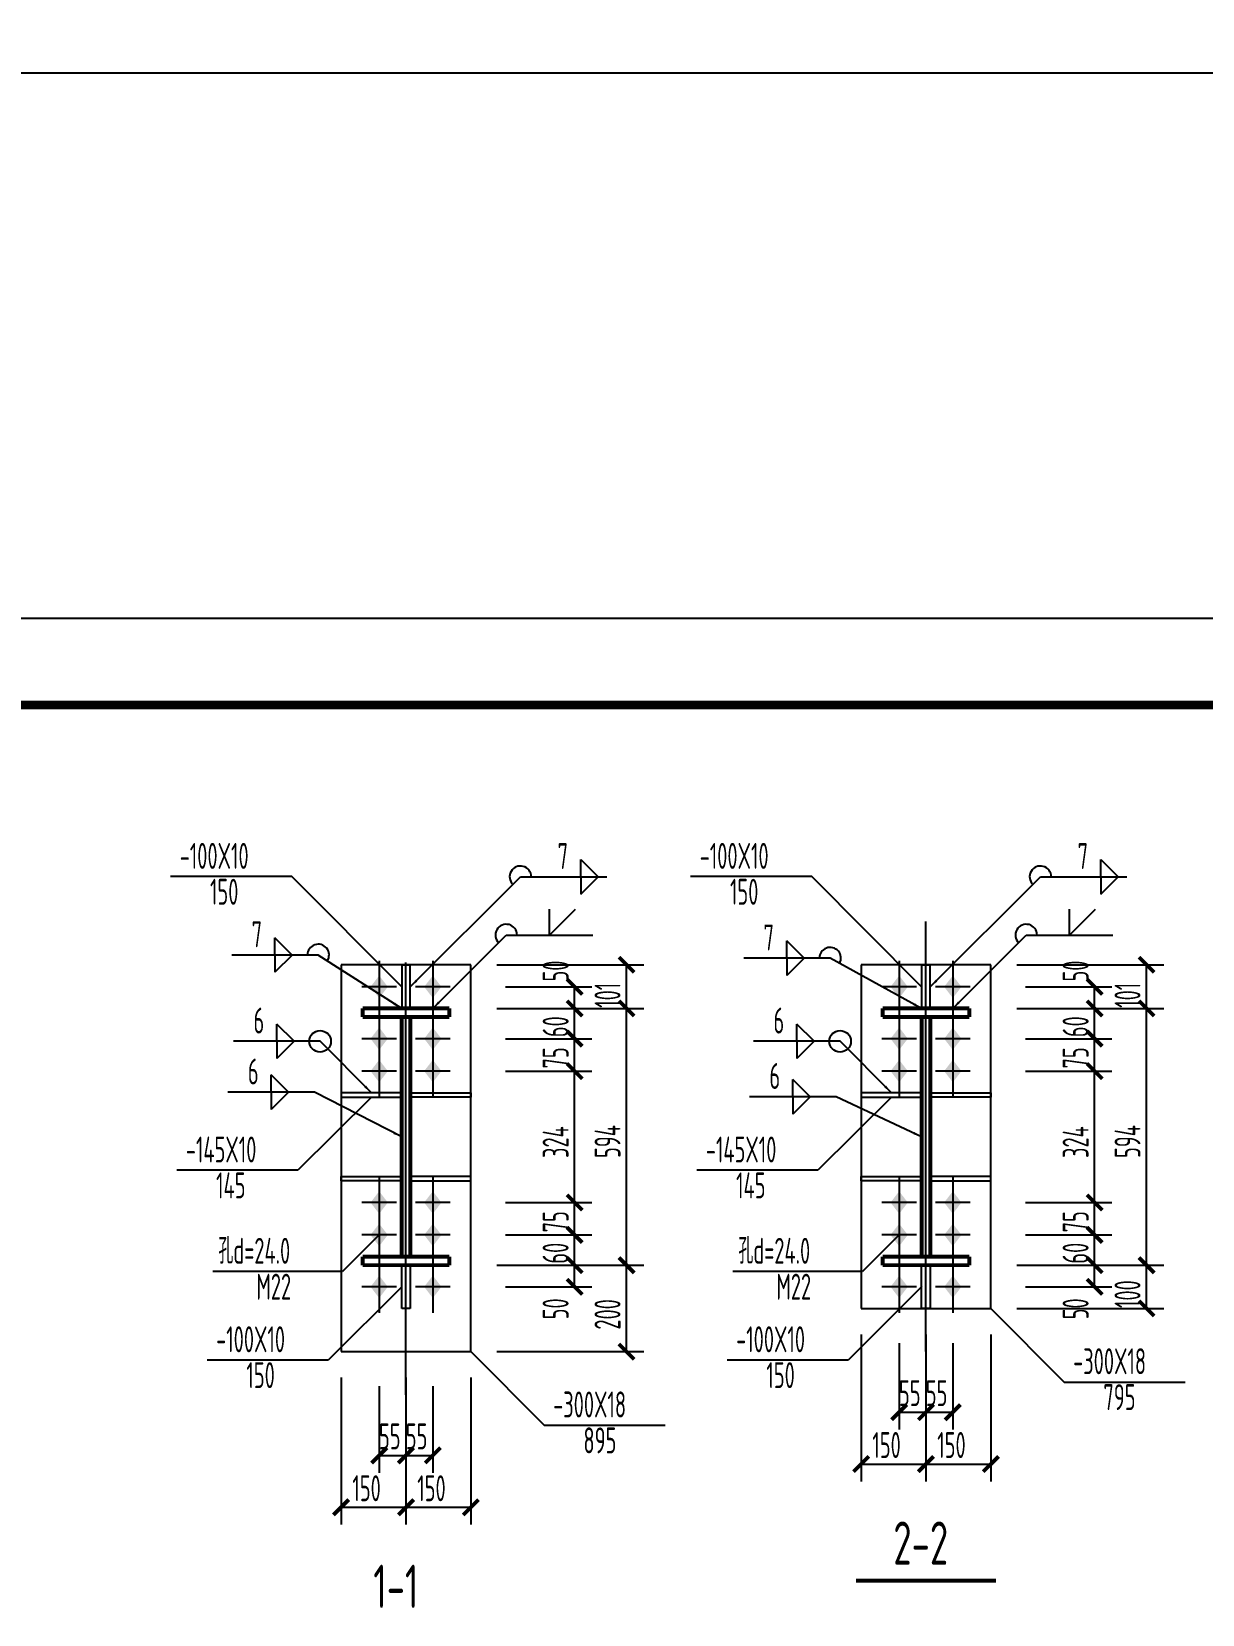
# Model space of a CAD drawing. Extents: x 9834882 to 10005569, y 1691670 to 2510806.
# Drawn here: x 9939842 to 9953376, y 1722151 to 1740457 of the extents above; entities that cross this region are included whole.
import ezdxf

# ---------------------------------------------------------------- set-up
doc = ezdxf.new("R2010")
doc.units = 0
doc.header["$LTSCALE"] = 1000
doc.header["$MEASUREMENT"] = 0
doc.linetypes.add('6', pattern=[8.75, 5, -1.25, 1.25, -1.25])
for name, color, linetype in [('10', 7, 'CONTINUOUS'), ('20', 2, 'CONTINUOUS'), ('PUB_TITLE', 4, 'CONTINUOUS'), ('尺寸标注', 86, 'CONTINUOUS'), ('焊缝标注', 6, 'CONTINUOUS'), ('螺栓孔标注', 6, 'CONTINUOUS'), ('钢板标注', 6, 'CONTINUOUS')]:
    doc.layers.add(name, color=color, linetype=linetype)
doc.styles.add('TSSD_REIN', font='atssdeng.shx', dxfattribs={"width": 0.7, "bigfont": 'atssdchn.shx'})

msp = doc.modelspace()

# ---------------------------------------------------------------- linework, layer by layer
at = {"layer": '10', "color": 7, "linetype": '6'}
for p, q in [((9944169.5, 1724689.2), (9944169.5, 1730164.2)), ((9950181.4, 1725189.2), (9950181.4, 1730164.2))]:
    msp.add_line(p, q, dxfattribs=at)
at = {"layer": '10', "color": 253}
for p, q in [((9943859.5, 1729709.3), (9943859.5, 1729109.3)), ((9944479.5, 1729709.3), (9944479.5, 1729109.3)), ((9949871.4, 1729709.3), (9949871.4, 1729109.3)), ((9950491.4, 1729709.3), (9950491.4, 1729109.3)), ((9944059.5, 1729409.3), (9943659.5, 1729409.3)), ((9944679.5, 1729409.3), (9944279.5, 1729409.3)), ((9950071.4, 1729409.3), (9949671.4, 1729409.3)), ((9950691.4, 1729409.3), (9950291.4, 1729409.3)), ((9943859.5, 1729109.3), (9943859.5, 1728509.3)), ((9944479.5, 1729109.3), (9944479.5, 1728509.3)), ((9949871.4, 1729109.3), (9949871.4, 1728509.3)), ((9950491.4, 1729109.3), (9950491.4, 1728509.3)), ((9944059.5, 1728809.3), (9943659.5, 1728809.3)), ((9943859.5, 1728734.3), (9943859.5, 1728134.3)), ((9944679.5, 1728809.3), (9944279.5, 1728809.3)), ((9944479.5, 1728734.3), (9944479.5, 1728134.3)), ((9950071.4, 1728809.3), (9949671.4, 1728809.3)), ((9949871.4, 1728734.3), (9949871.4, 1728134.3)), ((9950691.4, 1728809.3), (9950291.4, 1728809.3)), ((9950491.4, 1728734.3), (9950491.4, 1728134.3)), ((9944059.5, 1728434.3), (9943659.5, 1728434.3)), ((9944679.5, 1728434.3), (9944279.5, 1728434.3)), ((9950071.4, 1728434.3), (9949671.4, 1728434.3)), ((9950691.4, 1728434.3), (9950291.4, 1728434.3)), ((9943859.5, 1727214.2), (9943859.5, 1726614.2)), ((9944479.5, 1727214.2), (9944479.5, 1726614.2)), ((9949871.4, 1727214.2), (9949871.4, 1726614.2)), ((9950491.4, 1727214.2), (9950491.4, 1726614.2)), ((9944059.5, 1726914.2), (9943659.5, 1726914.2)), ((9944679.5, 1726914.2), (9944279.5, 1726914.2)), ((9950071.4, 1726914.2), (9949671.4, 1726914.2)), ((9950691.4, 1726914.2), (9950291.4, 1726914.2)), ((9943859.5, 1726839.2), (9943859.5, 1726239.2)), ((9944479.5, 1726839.2), (9944479.5, 1726239.2)), ((9949871.4, 1726839.2), (9949871.4, 1726239.2)), ((9950491.4, 1726839.2), (9950491.4, 1726239.2)), ((9944059.5, 1726539.2), (9943659.5, 1726539.2)), ((9944679.5, 1726539.2), (9944279.5, 1726539.2)), ((9950071.4, 1726539.2), (9949671.4, 1726539.2)), ((9950691.4, 1726539.2), (9950291.4, 1726539.2)), ((9943859.5, 1726239.2), (9943859.5, 1725639.2)), ((9944479.5, 1726239.2), (9944479.5, 1725639.2)), ((9949871.4, 1726239.2), (9949871.4, 1725639.2)), ((9950491.4, 1726239.2), (9950491.4, 1725639.2)), ((9944059.5, 1725939.2), (9943659.5, 1725939.2)), ((9944679.5, 1725939.2), (9944279.5, 1725939.2)), ((9950071.4, 1725939.2), (9949671.4, 1725939.2)), ((9950691.4, 1725939.2), (9950291.4, 1725939.2))]:
    msp.add_line(p, q, dxfattribs=at)
at = {"layer": '10', "color": 3, "const_width": 45}
for points in [[(9944669.5, 1729159.3), (9943669.5, 1729159.3)], [(9943669.5, 1729159.3), (9943669.5, 1729059.3)], [(9943669.5, 1729059.3), (9944669.5, 1729059.3)], [(9944119.5, 1726289.2), (9944119.5, 1729059.3)], [(9944219.5, 1726289.2), (9944219.5, 1729059.3)], [(9944669.5, 1729059.3), (9944669.5, 1729159.3)], [(9950681.4, 1729159.3), (9949681.4, 1729159.3)], [(9949681.4, 1729159.3), (9949681.4, 1729059.3)], [(9949681.4, 1729059.3), (9950681.4, 1729059.3)], [(9950131.4, 1726289.2), (9950131.4, 1729059.3)], [(9950231.4, 1726289.2), (9950231.4, 1729059.3)], [(9950681.4, 1729059.3), (9950681.4, 1729159.3)], [(9944669.5, 1726289.2), (9943669.5, 1726289.2)], [(9943669.5, 1726289.2), (9943669.5, 1726189.2)], [(9944669.5, 1726189.2), (9944669.5, 1726289.2)], [(9950681.4, 1726289.2), (9949681.4, 1726289.2)], [(9949681.4, 1726289.2), (9949681.4, 1726189.2)], [(9950681.4, 1726189.2), (9950681.4, 1726289.2)], [(9943669.5, 1726189.2), (9944669.5, 1726189.2)], [(9949681.4, 1726189.2), (9950681.4, 1726189.2)]]:
    msp.add_lwpolyline(points, dxfattribs=at)
at = {"layer": '10', "ltscale": 0.1, "const_width": 45}
msp.add_lwpolyline([(9949371.4, 1722539.2), (9950991.4, 1722539.2)], dxfattribs=at)
at = {"layer": '10'}
for points in [[(9943859.5, 1729539.3), (9943759.5, 1729409.3), (9943959.5, 1729409.3), (9943859.5, 1729279.3)], [(9944479.5, 1729539.3), (9944379.5, 1729409.3), (9944579.5, 1729409.3), (9944479.5, 1729279.3)], [(9949871.4, 1729539.3), (9949771.4, 1729409.3), (9949971.4, 1729409.3), (9949871.4, 1729279.3)], [(9950491.4, 1729539.3), (9950391.4, 1729409.3), (9950591.4, 1729409.3), (9950491.4, 1729279.3)], [(9943859.5, 1728939.3), (9943759.5, 1728809.3), (9943959.5, 1728809.3), (9943859.5, 1728679.3)], [(9944479.5, 1728939.3), (9944379.5, 1728809.3), (9944579.5, 1728809.3), (9944479.5, 1728679.3)], [(9949871.4, 1728939.3), (9949771.4, 1728809.3), (9949971.4, 1728809.3), (9949871.4, 1728679.3)], [(9950491.4, 1728939.3), (9950391.4, 1728809.3), (9950591.4, 1728809.3), (9950491.4, 1728679.3)], [(9943859.5, 1728564.3), (9943759.5, 1728434.3), (9943959.5, 1728434.3), (9943859.5, 1728304.3)], [(9944479.5, 1728564.3), (9944379.5, 1728434.3), (9944579.5, 1728434.3), (9944479.5, 1728304.3)], [(9949871.4, 1728564.3), (9949771.4, 1728434.3), (9949971.4, 1728434.3), (9949871.4, 1728304.3)], [(9950491.4, 1728564.3), (9950391.4, 1728434.3), (9950591.4, 1728434.3), (9950491.4, 1728304.3)], [(9943859.5, 1727044.2), (9943759.5, 1726914.2), (9943959.5, 1726914.2), (9943859.5, 1726784.2)], [(9944479.5, 1727044.2), (9944379.5, 1726914.2), (9944579.5, 1726914.2), (9944479.5, 1726784.2)], [(9949871.4, 1727044.2), (9949771.4, 1726914.2), (9949971.4, 1726914.2), (9949871.4, 1726784.2)], [(9950491.4, 1727044.2), (9950391.4, 1726914.2), (9950591.4, 1726914.2), (9950491.4, 1726784.2)], [(9943859.5, 1726669.2), (9943759.5, 1726539.2), (9943959.5, 1726539.2), (9943859.5, 1726409.2)], [(9944479.5, 1726669.2), (9944379.5, 1726539.2), (9944579.5, 1726539.2), (9944479.5, 1726409.2)], [(9949871.4, 1726669.2), (9949771.4, 1726539.2), (9949971.4, 1726539.2), (9949871.4, 1726409.2)], [(9950491.4, 1726669.2), (9950391.4, 1726539.2), (9950591.4, 1726539.2), (9950491.4, 1726409.2)], [(9943859.5, 1726069.2), (9943759.5, 1725939.2), (9943959.5, 1725939.2), (9943859.5, 1725809.2)], [(9944479.5, 1726069.2), (9944379.5, 1725939.2), (9944579.5, 1725939.2), (9944479.5, 1725809.2)], [(9949871.4, 1726069.2), (9949771.4, 1725939.2), (9949971.4, 1725939.2), (9949871.4, 1725809.2)], [(9950491.4, 1726069.2), (9950391.4, 1725939.2), (9950591.4, 1725939.2), (9950491.4, 1725809.2)]]:
    msp.add_solid(points, dxfattribs=at)
at = {"layer": '20'}
for points in [[(9944919.5, 1729664.2), (9943419.5, 1729664.2)], [(9943419.5, 1729664.2), (9943419.5, 1725189.2)], [(9944219.5, 1729659.3), (9944119.5, 1729659.3)], [(9944119.5, 1729659.3), (9944119.5, 1729159.3)], [(9944219.5, 1729159.3), (9944219.5, 1729659.3)], [(9944919.5, 1725189.2), (9944919.5, 1729664.2)], [(9950931.4, 1729664.2), (9949431.4, 1729664.2)], [(9949431.4, 1729664.2), (9949431.4, 1725689.2)], [(9950231.4, 1729659.3), (9950131.4, 1729659.3)], [(9950131.4, 1729659.3), (9950131.4, 1729159.3)], [(9950231.4, 1729159.3), (9950231.4, 1729659.3)], [(9950931.4, 1725689.2), (9950931.4, 1729664.2)], [(9944119.5, 1729159.3), (9944219.5, 1729159.3)], [(9950131.4, 1729159.3), (9950231.4, 1729159.3)], [(9944119.5, 1728184.3), (9943419.5, 1728184.3)], [(9943419.5, 1728184.3), (9943419.5, 1728134.3)], [(9943419.5, 1728134.3), (9944119.5, 1728134.3)], [(9944119.5, 1728134.3), (9944119.5, 1728184.3)], [(9944219.5, 1728184.3), (9944919.5, 1728184.3)], [(9944219.5, 1728134.3), (9944219.5, 1728184.3)], [(9944919.5, 1728134.3), (9944219.5, 1728134.3)], [(9944919.5, 1728184.3), (9944919.5, 1728134.3)], [(9950131.4, 1728184.3), (9949431.4, 1728184.3)], [(9949431.4, 1728184.3), (9949431.4, 1728134.3)], [(9949431.4, 1728134.3), (9950131.4, 1728134.3)], [(9950131.4, 1728134.3), (9950131.4, 1728184.3)], [(9950231.4, 1728184.3), (9950931.4, 1728184.3)], [(9950231.4, 1728134.3), (9950231.4, 1728184.3)], [(9950931.4, 1728134.3), (9950231.4, 1728134.3)], [(9950931.4, 1728184.3), (9950931.4, 1728134.3)], [(9943419.5, 1727164.2), (9943419.5, 1727214.2)], [(9943419.5, 1727214.2), (9944119.5, 1727214.2)], [(9944119.5, 1727164.2), (9943419.5, 1727164.2)], [(9944119.5, 1727214.2), (9944119.5, 1727164.2)], [(9944919.5, 1727214.2), (9944219.5, 1727214.2)], [(9944219.5, 1727214.2), (9944219.5, 1727164.2)], [(9944219.5, 1727164.2), (9944919.5, 1727164.2)], [(9944919.5, 1727164.2), (9944919.5, 1727214.2)], [(9949431.4, 1727164.2), (9949431.4, 1727214.2)], [(9949431.4, 1727214.2), (9950131.4, 1727214.2)], [(9950131.4, 1727164.2), (9949431.4, 1727164.2)], [(9950131.4, 1727214.2), (9950131.4, 1727164.2)], [(9950931.4, 1727214.2), (9950231.4, 1727214.2)], [(9950231.4, 1727214.2), (9950231.4, 1727164.2)], [(9950231.4, 1727164.2), (9950931.4, 1727164.2)], [(9950931.4, 1727164.2), (9950931.4, 1727214.2)], [(9944119.5, 1726189.2), (9944219.5, 1726189.2)], [(9944119.5, 1725689.2), (9944119.5, 1726189.2)], [(9944219.5, 1726189.2), (9944219.5, 1725689.2)], [(9950131.4, 1726189.2), (9950231.4, 1726189.2)], [(9950131.4, 1725689.2), (9950131.4, 1726189.2)], [(9950231.4, 1726189.2), (9950231.4, 1725689.2)], [(9944219.5, 1725689.2), (9944119.5, 1725689.2)], [(9949431.4, 1725689.2), (9950931.4, 1725689.2)], [(9950231.4, 1725689.2), (9950131.4, 1725689.2)], [(9943419.5, 1725189.2), (9944919.5, 1725189.2)]]:
    msp.add_lwpolyline(points, dxfattribs=at)
at = {"layer": 'PUB_TITLE'}
for points in [[(9894118.6, 1739982.3), (9968418.6, 1739982.3), (9968418.6, 1781982.3), (9894118.6, 1781982.3)], [(9894118.6, 1691669.9), (9968418.6, 1691669.9), (9968418.6, 1733669.9), (9894118.6, 1733669.9)]]:
    msp.add_lwpolyline(points, close=True, dxfattribs=at)
at = {"layer": 'PUB_TITLE', "const_width": 100}
msp.add_lwpolyline([(9896618.6, 1692669.9), (9967418.6, 1692669.9), (9967418.6, 1732669.9), (9896618.6, 1732669.9)], close=True, dxfattribs=at)
at = {"layer": '尺寸标注'}
for p, q in [((9945219.5, 1729664.2), (9946919.5, 1729664.2)), ((9946719.5, 1729159.3), (9946719.5, 1729664.2)), ((9951231.4, 1729664.2), (9952931.4, 1729664.2)), ((9952731.4, 1729159.3), (9952731.4, 1729664.2)), ((9945319.5, 1729409.3), (9946319.5, 1729409.3)), ((9946119.5, 1729159.3), (9946119.5, 1729409.3)), ((9951331.4, 1729409.3), (9952331.4, 1729409.3)), ((9952131.4, 1729159.3), (9952131.4, 1729409.3)), ((9945219.5, 1729159.3), (9946919.5, 1729159.3)), ((9945219.5, 1729159.3), (9946919.5, 1729159.3)), ((9945319.5, 1729159.3), (9946319.5, 1729159.3)), ((9945319.5, 1729159.3), (9946319.5, 1729159.3)), ((9946119.5, 1728809.3), (9946119.5, 1729159.3)), ((9946719.5, 1726189.2), (9946719.5, 1729159.3)), ((9951231.4, 1729159.3), (9952931.4, 1729159.3)), ((9951231.4, 1729159.3), (9952931.4, 1729159.3)), ((9951331.4, 1729159.3), (9952331.4, 1729159.3)), ((9951331.4, 1729159.3), (9952331.4, 1729159.3)), ((9952131.4, 1728809.3), (9952131.4, 1729159.3)), ((9952731.4, 1726189.2), (9952731.4, 1729159.3)), ((9945319.5, 1728809.3), (9946319.5, 1728809.3)), ((9945319.5, 1728809.3), (9946319.5, 1728809.3)), ((9946119.5, 1728434.3), (9946119.5, 1728809.3)), ((9951331.4, 1728809.3), (9952331.4, 1728809.3)), ((9951331.4, 1728809.3), (9952331.4, 1728809.3)), ((9952131.4, 1728434.3), (9952131.4, 1728809.3)), ((9945319.5, 1728434.3), (9946319.5, 1728434.3)), ((9945319.5, 1728434.3), (9946319.5, 1728434.3)), ((9946119.5, 1726914.2), (9946119.5, 1728434.3)), ((9951331.4, 1728434.3), (9952331.4, 1728434.3)), ((9951331.4, 1728434.3), (9952331.4, 1728434.3)), ((9952131.4, 1726914.2), (9952131.4, 1728434.3)), ((9945319.5, 1726914.2), (9946319.5, 1726914.2)), ((9945319.5, 1726914.2), (9946319.5, 1726914.2)), ((9946119.5, 1726539.2), (9946119.5, 1726914.2)), ((9951331.4, 1726914.2), (9952331.4, 1726914.2)), ((9951331.4, 1726914.2), (9952331.4, 1726914.2)), ((9952131.4, 1726539.2), (9952131.4, 1726914.2)), ((9945319.5, 1726539.2), (9946319.5, 1726539.2)), ((9945319.5, 1726539.2), (9946319.5, 1726539.2)), ((9946119.5, 1726189.2), (9946119.5, 1726539.2)), ((9951331.4, 1726539.2), (9952331.4, 1726539.2)), ((9951331.4, 1726539.2), (9952331.4, 1726539.2)), ((9952131.4, 1726189.2), (9952131.4, 1726539.2)), ((9945219.5, 1726189.2), (9946919.5, 1726189.2)), ((9945219.5, 1726189.2), (9946919.5, 1726189.2)), ((9945319.5, 1726189.2), (9946319.5, 1726189.2)), ((9945319.5, 1726189.2), (9946319.5, 1726189.2)), ((9946119.5, 1725939.2), (9946119.5, 1726189.2)), ((9946719.5, 1725189.2), (9946719.5, 1726189.2)), ((9951231.4, 1726189.2), (9952931.4, 1726189.2)), ((9951231.4, 1726189.2), (9952931.4, 1726189.2)), ((9951331.4, 1726189.2), (9952331.4, 1726189.2)), ((9951331.4, 1726189.2), (9952331.4, 1726189.2)), ((9952131.4, 1725939.2), (9952131.4, 1726189.2)), ((9952731.4, 1725689.2), (9952731.4, 1726189.2)), ((9945319.5, 1725939.2), (9946319.5, 1725939.2)), ((9951331.4, 1725939.2), (9952331.4, 1725939.2)), ((9951231.4, 1725689.2), (9952931.4, 1725689.2)), ((9949431.4, 1725389.2), (9949431.4, 1723689.2)), ((9950181.4, 1725389.2), (9950181.4, 1723689.2)), ((9950181.4, 1725389.2), (9950181.4, 1723689.2)), ((9950931.4, 1725389.2), (9950931.4, 1723689.2)), ((9949871.4, 1725289.2), (9949871.4, 1724289.2)), ((9950181.4, 1725289.2), (9950181.4, 1724289.2)), ((9950181.4, 1725289.2), (9950181.4, 1724289.2)), ((9950491.4, 1725289.2), (9950491.4, 1724289.2)), ((9945219.5, 1725189.2), (9946919.5, 1725189.2)), ((9943419.5, 1724889.2), (9943419.5, 1723189.2)), ((9944169.5, 1724889.2), (9944169.5, 1723189.2)), ((9944169.5, 1724889.2), (9944169.5, 1723189.2)), ((9944919.5, 1724889.2), (9944919.5, 1723189.2)), ((9943859.5, 1724789.2), (9943859.5, 1723789.2)), ((9944169.5, 1724789.2), (9944169.5, 1723789.2)), ((9944169.5, 1724789.2), (9944169.5, 1723789.2)), ((9944479.5, 1724789.2), (9944479.5, 1723789.2)), ((9949871.4, 1724489.2), (9950181.4, 1724489.2)), ((9950181.4, 1724489.2), (9950491.4, 1724489.2)), ((9943859.5, 1723989.2), (9944169.5, 1723989.2)), ((9944169.5, 1723989.2), (9944479.5, 1723989.2)), ((9949431.4, 1723889.2), (9950181.4, 1723889.2)), ((9950181.4, 1723889.2), (9950931.4, 1723889.2)), ((9943419.5, 1723389.2), (9944169.5, 1723389.2)), ((9944169.5, 1723389.2), (9944919.5, 1723389.2))]:
    msp.add_line(p, q, dxfattribs=at)
at = {"layer": '尺寸标注', "const_width": 45}
for points in [[(9946631.1, 1729752.6), (9946807.9, 1729575.8)], [(9952643, 1729752.6), (9952819.8, 1729575.8)], [(9946031.1, 1729497.7), (9946207.9, 1729320.9)], [(9952043, 1729497.7), (9952219.8, 1729320.9)], [(9946031.1, 1729247.7), (9946207.9, 1729070.9)], [(9946031.1, 1729247.7), (9946207.9, 1729070.9)], [(9946631.1, 1729247.7), (9946807.9, 1729070.9)], [(9946631.1, 1729247.7), (9946807.9, 1729070.9)], [(9952043, 1729247.7), (9952219.8, 1729070.9)], [(9952043, 1729247.7), (9952219.8, 1729070.9)], [(9952643, 1729247.7), (9952819.8, 1729070.9)], [(9952643, 1729247.7), (9952819.8, 1729070.9)], [(9946031.1, 1728897.7), (9946207.9, 1728720.9)], [(9946031.1, 1728897.7), (9946207.9, 1728720.9)], [(9952043, 1728897.7), (9952219.8, 1728720.9)], [(9952043, 1728897.7), (9952219.8, 1728720.9)], [(9946031.1, 1728522.7), (9946207.9, 1728345.9)], [(9946031.1, 1728522.7), (9946207.9, 1728345.9)], [(9952043, 1728522.7), (9952219.8, 1728345.9)], [(9952043, 1728522.7), (9952219.8, 1728345.9)], [(9946031.1, 1727002.6), (9946207.9, 1726825.8)], [(9946031.1, 1727002.6), (9946207.9, 1726825.8)], [(9952043, 1727002.6), (9952219.8, 1726825.8)], [(9952043, 1727002.6), (9952219.8, 1726825.8)], [(9946031.1, 1726627.6), (9946207.9, 1726450.8)], [(9946031.1, 1726627.6), (9946207.9, 1726450.8)], [(9952043, 1726627.6), (9952219.8, 1726450.8)], [(9952043, 1726627.6), (9952219.8, 1726450.8)], [(9946031.1, 1726277.6), (9946207.9, 1726100.8)], [(9946031.1, 1726277.6), (9946207.9, 1726100.8)], [(9946631.1, 1726277.6), (9946807.9, 1726100.8)], [(9946631.1, 1726277.6), (9946807.9, 1726100.8)], [(9952043, 1726277.6), (9952219.8, 1726100.8)], [(9952043, 1726277.6), (9952219.8, 1726100.8)], [(9952643, 1726277.6), (9952819.8, 1726100.8)], [(9952643, 1726277.6), (9952819.8, 1726100.8)], [(9946031.1, 1726027.6), (9946207.9, 1725850.8)], [(9952043, 1726027.6), (9952219.8, 1725850.8)], [(9952643, 1725777.6), (9952819.8, 1725600.8)], [(9946631.1, 1725277.6), (9946807.9, 1725100.8)], [(9949783, 1724400.8), (9949959.8, 1724577.6)], [(9950093, 1724400.8), (9950269.8, 1724577.6)], [(9950093, 1724400.8), (9950269.8, 1724577.6)], [(9950403, 1724400.8), (9950579.8, 1724577.6)], [(9943771.1, 1723900.8), (9943947.9, 1724077.6)], [(9944081.1, 1723900.8), (9944257.9, 1724077.6)], [(9944081.1, 1723900.8), (9944257.9, 1724077.6)], [(9944391.1, 1723900.8), (9944567.9, 1724077.6)], [(9949343, 1723800.8), (9949519.8, 1723977.6)], [(9950093, 1723800.8), (9950269.8, 1723977.6)], [(9950093, 1723800.8), (9950269.8, 1723977.6)], [(9950843, 1723800.8), (9951019.8, 1723977.6)], [(9943331.1, 1723300.8), (9943507.9, 1723477.6)], [(9944081.1, 1723300.8), (9944257.9, 1723477.6)], [(9944081.1, 1723300.8), (9944257.9, 1723477.6)], [(9944831.1, 1723300.8), (9945007.9, 1723477.6)]]:
    msp.add_lwpolyline(points, dxfattribs=at)
at = {"layer": '焊缝标注'}
for p, q in [((9946192.8, 1730881.6), (9946392.8, 1730681.6)), ((9946192.8, 1730681.6), (9946192.8, 1730881.6)), ((9952204.7, 1730881.6), (9952404.7, 1730681.6)), ((9952204.7, 1730681.6), (9952204.7, 1730881.6)), ((9944219.5, 1729409.3), (9945492.8, 1730681.6)), ((9945492.8, 1730681.6), (9946492.8, 1730681.6)), ((9946192.8, 1730481.6), (9946392.8, 1730681.6)), ((9946192.8, 1730681.6), (9946192.8, 1730481.6)), ((9950231.4, 1729409.3), (9951504.7, 1730681.6)), ((9951504.7, 1730681.6), (9952504.7, 1730681.6)), ((9952204.7, 1730481.6), (9952404.7, 1730681.6)), ((9952204.7, 1730681.6), (9952204.7, 1730481.6)), ((9945828.4, 1730007.5), (9945828.4, 1730307.5)), ((9945828.4, 1730007.5), (9946128.4, 1730307.5)), ((9951840.3, 1730007.5), (9951840.3, 1730307.5)), ((9951840.3, 1730007.5), (9952140.3, 1730307.5)), ((9942854.8, 1729777.1), (9942654.8, 1729977.1)), ((9942654.8, 1729777.1), (9942654.8, 1729977.1)), ((9944479.5, 1729159.3), (9945328.4, 1730007.5)), ((9945328.4, 1730007.5), (9946328.4, 1730007.5)), ((9950491.4, 1729159.3), (9951340.3, 1730007.5)), ((9951340.3, 1730007.5), (9952340.3, 1730007.5)), ((9948773.5, 1729739.9), (9948573.5, 1729939.9)), ((9948573.5, 1729739.9), (9948573.5, 1729939.9)), ((9943154.8, 1729777.1), (9942154.8, 1729777.1)), ((9942854.8, 1729777.1), (9942654.8, 1729577.1)), ((9942654.8, 1729777.1), (9942654.8, 1729577.1)), ((9944119.5, 1729159.3), (9943154.8, 1729777.1)), ((9949073.5, 1729739.9), (9948073.5, 1729739.9)), ((9948773.5, 1729739.9), (9948573.5, 1729539.9)), ((9948573.5, 1729739.9), (9948573.5, 1729539.9)), ((9950131.4, 1729159.3), (9949073.5, 1729739.9)), ((9942876.3, 1728779), (9942676.3, 1728979)), ((9942676.3, 1728779), (9942676.3, 1728979)), ((9948888.1, 1728779), (9948688.1, 1728979)), ((9948688.1, 1728779), (9948688.1, 1728979)), ((9943176.3, 1728779), (9942176.3, 1728779)), ((9942876.3, 1728779), (9942676.3, 1728579)), ((9942676.3, 1728779), (9942676.3, 1728579)), ((9943769.5, 1728184.3), (9943176.3, 1728779)), ((9949188.1, 1728779), (9948188.1, 1728779)), ((9948888.1, 1728779), (9948688.1, 1728579)), ((9948688.1, 1728779), (9948688.1, 1728579)), ((9949781.4, 1728184.3), (9949188.1, 1728779)), ((9942811.6, 1728189.7), (9942611.6, 1728389.7)), ((9942611.6, 1728189.7), (9942611.6, 1728389.7)), ((9948841.4, 1728137.7), (9948641.4, 1728337.7)), ((9948641.4, 1728137.7), (9948641.4, 1728337.7)), ((9943111.6, 1728189.7), (9942111.6, 1728189.7)), ((9942811.6, 1728189.7), (9942611.6, 1727989.7)), ((9942611.6, 1728189.7), (9942611.6, 1727989.7)), ((9944119.5, 1727674.3), (9943111.6, 1728189.7)), ((9949141.4, 1728137.7), (9948141.4, 1728137.7)), ((9948841.4, 1728137.7), (9948641.4, 1727937.7)), ((9948641.4, 1728137.7), (9948641.4, 1727937.7)), ((9950131.4, 1727674.3), (9949141.4, 1728137.7))]:
    msp.add_line(p, q, dxfattribs=at)
for centre in [(9943176.3, 1728779), (9949188.1, 1728779)]:
    msp.add_circle(centre, 125, dxfattribs=at)
for centre, start, end in [((9945492.8, 1730681.6), 0, 224.97719), ((9951504.7, 1730681.6), 0, 224.97719), ((9945328.4, 1730007.5), 0, 224.97719), ((9951340.3, 1730007.5), 0, 224.97719), ((9943154.8, 1729777.1), 327.36505, 180.00001), ((9949073.5, 1729739.9), 331.23868, 180.00001)]:
    msp.add_arc(centre, 125, start, end, dxfattribs=at)
for points in [[(9944219.5, 1729409.3), (9944300.9, 1729469.4), (9944279.7, 1729490.6)], [(9950231.4, 1729409.3), (9950312.7, 1729469.4), (9950291.5, 1729490.6)], [(9944479.5, 1729159.3), (9944560.9, 1729219.4), (9944539.7, 1729240.6)], [(9950491.4, 1729159.3), (9950572.7, 1729219.4), (9950551.5, 1729240.6)], [(9944119.5, 1729159.3), (9944043.4, 1729225.8), (9944027.2, 1729200.6)], [(9950131.4, 1729159.3), (9950051, 1729220.5), (9950036.5, 1729194.2)], [(9943769.5, 1728184.3), (9943709.5, 1728265.7), (9943688.3, 1728244.5)], [(9949781.4, 1728184.3), (9949721.4, 1728265.7), (9949700.2, 1728244.5)], [(9944119.5, 1727674.3), (9944037.3, 1727733.1), (9944023.7, 1727706.4)], [(9950131.4, 1727674.3), (9950047.2, 1727730.2), (9950034.5, 1727703.1)]]:
    msp.add_solid(points, dxfattribs=at)
at = {"layer": '螺栓孔标注'}
for p, q in [((9943859.5, 1726539.2), (9943434.4, 1726115.8)), ((9949871.4, 1726539.2), (9949446.3, 1726115.8)), ((9943434.4, 1726115.8), (9941934.4, 1726115.8)), ((9949446.3, 1726115.8), (9947946.3, 1726115.8))]:
    msp.add_line(p, q, dxfattribs=at)
at = {"layer": '螺栓孔标注', "const_width": 10}
for points in [[(9943864.5, 1726539.2, 1), (9943854.5, 1726539.2, 1), (9943864.5, 1726539.2, 1)], [(9949876.4, 1726539.2, 1), (9949866.4, 1726539.2, 1), (9949876.4, 1726539.2, 1)]]:
    msp.add_lwpolyline(points, format="xyb", dxfattribs=at)
at = {"layer": '钢板标注'}
for p, q in [((9942848.3, 1730683.6), (9941448.3, 1730683.6)), ((9944119.5, 1729409.3), (9942848.3, 1730683.6)), ((9948860.1, 1730683.6), (9947460.1, 1730683.6)), ((9950131.4, 1729409.3), (9948860.1, 1730683.6)), ((9943769.5, 1728134.3), (9942919.3, 1727287.4)), ((9949781.4, 1728134.3), (9948931.2, 1727287.4)), ((9942919.3, 1727287.4), (9941519.3, 1727287.4)), ((9948931.2, 1727287.4), (9947531.2, 1727287.4)), ((9944119.5, 1725939.2), (9943269.3, 1725092.4)), ((9950131.4, 1725939.2), (9949281.2, 1725092.4)), ((9950931.4, 1725689.2), (9951777.6, 1724838.3)), ((9943269.3, 1725092.4), (9941869.3, 1725092.4)), ((9944919.5, 1725189.2), (9945765.7, 1724338.3)), ((9949281.2, 1725092.4), (9947881.2, 1725092.4)), ((9951777.6, 1724838.3), (9953177.6, 1724838.3)), ((9945765.7, 1724338.3), (9947165.7, 1724338.3))]:
    msp.add_line(p, q, dxfattribs=at)
at = {"layer": '钢板标注', "const_width": 10}
for points in [[(9944124.5, 1729409.3, 1), (9944114.5, 1729409.3, 1), (9944124.5, 1729409.3, 1)], [(9950136.4, 1729409.3, 1), (9950126.4, 1729409.3, 1), (9950136.4, 1729409.3, 1)], [(9943774.5, 1728134.3, 1), (9943764.5, 1728134.3, 1), (9943774.5, 1728134.3, 1)], [(9949786.4, 1728134.3, 1), (9949776.4, 1728134.3, 1), (9949786.4, 1728134.3, 1)], [(9944124.5, 1725939.2, 1), (9944114.5, 1725939.2, 1), (9944124.5, 1725939.2, 1)], [(9950136.4, 1725939.2, 1), (9950126.4, 1725939.2, 1), (9950136.4, 1725939.2, 1)], [(9950936.4, 1725689.2, 1), (9950926.4, 1725689.2, 1), (9950936.4, 1725689.2, 1)], [(9944924.5, 1725189.2, 1), (9944914.5, 1725189.2, 1), (9944924.5, 1725189.2, 1)]]:
    msp.add_lwpolyline(points, format="xyb", dxfattribs=at)

# ---------------------------------------------------------------- texts
at = {"layer": '10', "ltscale": 0.1, "style": 'TSSD_REIN', "width": 0.65}
for s, p in [('2-2', (9949803.4, 1722724.7)), ('1-1', (9943791.5, 1722224.7))]:
    msp.add_text(s, height=500, dxfattribs=at).set_placement(p)
at = {"layer": '尺寸标注', "style": 'TSSD_REIN', "width": 0.6}
for s, p in [('50', (9946049.5, 1729470.5)), ('50', (9952061.4, 1729470.5)), ('101', (9946649.5, 1729166.8)), ('101', (9952661.4, 1729166.8)), ('60', (9946049.5, 1728826.8)), ('60', (9952061.4, 1728826.8)), ('75', (9946049.5, 1728464.3)), ('75', (9952061.4, 1728464.3)), ('324', (9946049.5, 1727429.3)), ('594', (9946649.5, 1727429.3)), ('324', (9952061.4, 1727429.3)), ('594', (9952661.4, 1727429.3)), ('75', (9946049.5, 1726569.2)), ('75', (9952061.4, 1726569.2)), ('60', (9946049.5, 1726206.7)), ('60', (9952061.4, 1726206.7)), ('100', (9952661.4, 1725694.2)), ('50', (9946049.5, 1725563)), ('200', (9946649.5, 1725444.2)), ('50', (9952061.4, 1725563))]:
    msp.add_text(s, height=300, rotation=90, dxfattribs=at).set_placement(p)
for s, p in [('55', (9949868.9, 1724559.2)), ('55', (9950178.9, 1724559.2)), ('55', (9943857, 1724059.2)), ('55', (9944167, 1724059.2)), ('150', (9949561.4, 1723959.2)), ('150', (9950311.4, 1723959.2)), ('150', (9943549.5, 1723459.2)), ('150', (9944299.5, 1723459.2))]:
    msp.add_text(s, height=300, dxfattribs=at).set_placement(p)
at = {"layer": '焊缝标注', "style": 'TSSD_REIN', "width": 0.6}
for s, p in [('7', (9945922.8, 1730771.6)), ('7', (9951934.7, 1730771.6)), ('7', (9942384.8, 1729867.1)), ('7', (9948303.5, 1729829.9)), ('6', (9942406.3, 1728869)), ('6', (9948418.1, 1728869)), ('6', (9942341.6, 1728279.7)), ('6', (9948371.4, 1728227.7))]:
    msp.add_text(s, height=300, dxfattribs=at).set_placement(p)
at = {"layer": '螺栓孔标注', "style": 'TSSD_REIN', "width": 0.6}
for s, p in [('孔d=24.0', (9942001.9, 1726205.8)), ('孔d=24.0', (9948013.8, 1726205.8)), ('M22', (9942439.4, 1725790.8)), ('M22', (9948451.3, 1725790.8))]:
    msp.add_text(s, height=300, dxfattribs=at).set_placement(p)
at = {"layer": '钢板标注', "style": 'TSSD_REIN', "width": 0.6}
for s, p in [('-100X10', (9941553.3, 1730773.6)), ('-100X10', (9947565.1, 1730773.6)), ('150', (9941903.3, 1730358.6)), ('150', (9947915.1, 1730358.6)), ('-145X10', (9941624.3, 1727377.4)), ('-145X10', (9947636.2, 1727377.4)), ('145', (9941974.3, 1726962.4)), ('145', (9947986.2, 1726962.4)), ('-100X10', (9941974.3, 1725182.4)), ('-100X10', (9947986.2, 1725182.4)), ('-300X18', (9951882.6, 1724928.3)), ('150', (9942324.3, 1724767.4)), ('150', (9948336.2, 1724767.4)), ('-300X18', (9945870.7, 1724428.3)), ('795', (9952232.6, 1724513.3)), ('895', (9946220.7, 1724013.3))]:
    msp.add_text(s, height=300, dxfattribs=at).set_placement(p)

doc.saveas('drawing.dxf')
